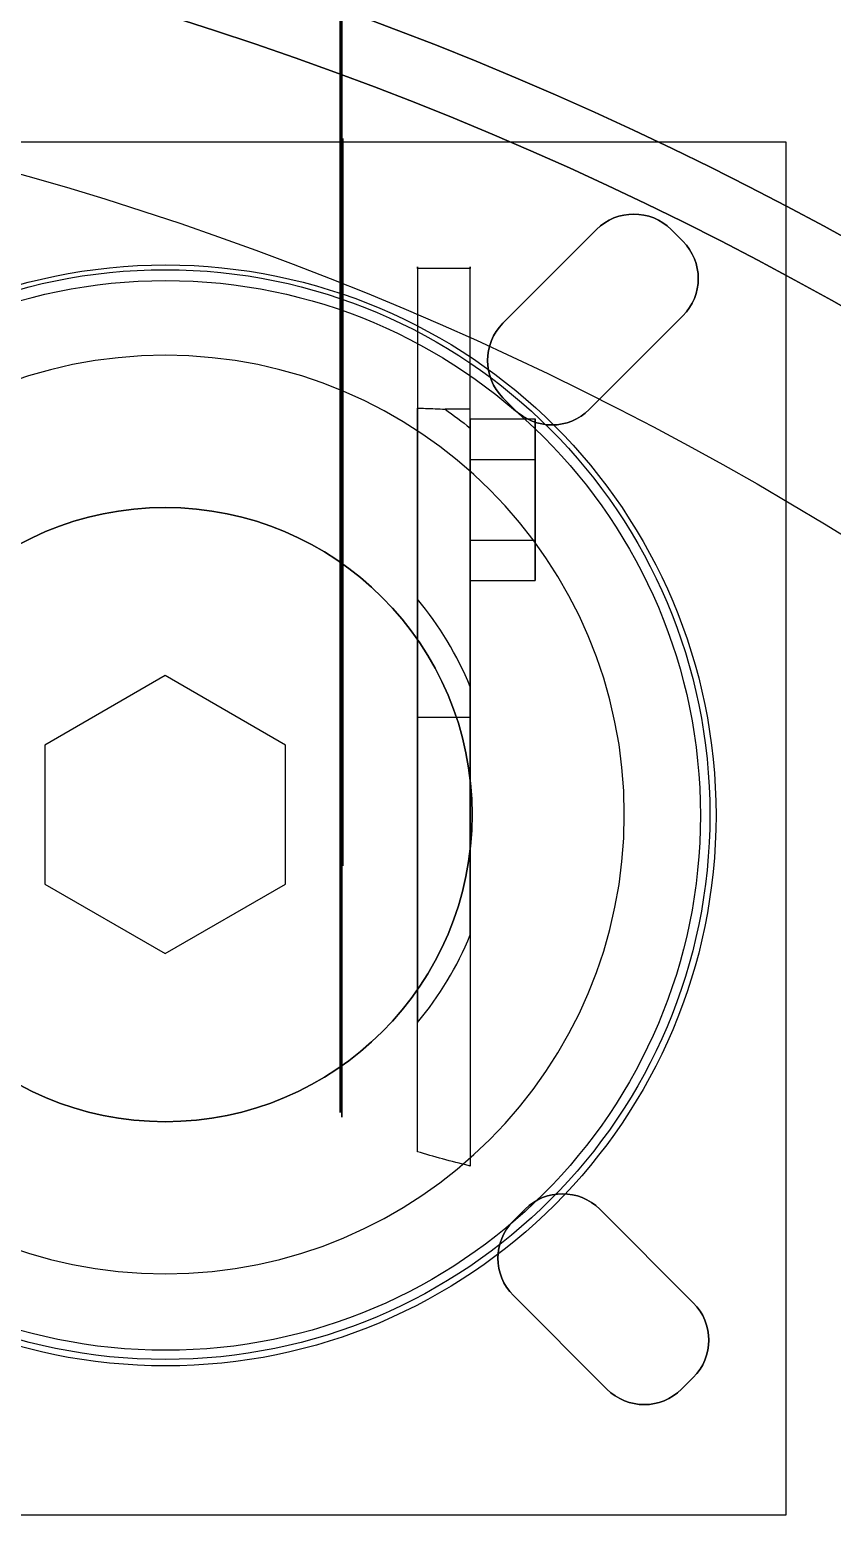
# Model space of a CAD drawing. Header units: millimetres. Extents: x 43168.9 to 43194.6, y -25545.1 to -25543.4.
# Drawn here: x 43170.384619 to 43170.385531, y -25543.917181 to -25543.915488 of the extents above; entities that cross this region are included whole.
import ezdxf

# ---------------------------------------------------------------- set-up
doc = ezdxf.new("R2010")
doc.units = ezdxf.units.MM
doc.header["$LTSCALE"] = 200

msp = doc.modelspace()

# ---------------------------------------------------------------- linework, layer by layer
at = {"extrusion": (1.224606353822377e-16, -1.175177301013156e-30, -1)}
for p, q in [((43170.38547880931, -25543.91561551127, 0.002138780464985519), (43170.38405651481, -25543.91561551127, 0.002138780464985519)), ((43170.38547880931, -25543.91717525774, 0.002138780464985519), (43170.38547880931, -25543.91561551127, 0.002138780464985519)), ((43170.3852633474, -25543.91571475173, 0.002138780464985519), (43170.38515702965, -25543.91582106949, 0.002138780464985519)), ((43170.38536146597, -25543.91572801749, 0.002138780464985519), (43170.38534820022, -25543.91571475173, 0.002138780464985519)), ((43170.38525514822, -25543.91591918806, 0.002138780464985519), (43170.38536146597, -25543.91581287031, 0.002138780464985519)), ((43170.38515702965, -25543.9159059223, 0.002138780464985519), (43170.38517029541, -25543.91591918806, 0.002138780464985519)), ((43170.38511962513, -25543.91597585982, 0.0006586857650597125), (43170.38511962513, -25543.91606769696, 0.0006586857650597125)), ((43170.38511962513, -25543.91597585982, 0.0006586857650597125), (43170.38519360773, -25543.91597585982, 0.0006586857650597125)), ((43170.38519360773, -25543.91597585982, 0.0006586857650597125), (43170.38519360773, -25543.91606769696, 0.0006586857650597125)), ((43170.38511962513, -25543.91606769696, 0.0006586857650597125), (43170.38519360773, -25543.91606769696, 0.0006586857650597125)), ((43170.38477301969, -25543.91622158197, 0.001854455552254677), (43170.38463621936, -25543.91630056368, 0.001854455552254677)), ((43170.38490982002, -25543.91630056368, 0.001854455552254677), (43170.38477301969, -25543.91622158197, 0.001854455552254677)), ((43170.38463621936, -25543.91630056368, 0.001854455552254677), (43170.38463621936, -25543.9164585271, 0.001854455552254677)), ((43170.38490982002, -25543.9164585271, 0.001854455552254677), (43170.38490982002, -25543.91630056368, 0.001854455552254677)), ((43170.38463621936, -25543.9164585271, 0.001854455552254677), (43170.38477301969, -25543.9165375088, 0.001854455552254677)), ((43170.38477301969, -25543.9165375088, 0.001854455552254677), (43170.38490982002, -25543.9164585271, 0.001854455552254677)), ((43170.38518215877, -25543.9168279806, 0.002138780464985519), (43170.38516889301, -25543.91684124636, 0.002138780464985519)), ((43170.38537332934, -25543.91693429835, 0.002138780464985519), (43170.38526701158, -25543.9168279806, 0.002138780464985519)), ((43170.38516889301, -25543.91692609917, 0.002138780464985519), (43170.38527521076, -25543.91703241692, 0.002138780464985519)), ((43170.38536006358, -25543.91703241692, 0.002138780464985519), (43170.38537332934, -25543.91701915117, 0.002138780464985519)), ((43170.38405651481, -25543.91717525774, 0.002138780464985519), (43170.38547880931, -25543.91717525774, 0.002138780464985519))]:
    msp.add_line(p, q, dxfattribs=at)
at = {"extrusion": (9.596367823383098e-15, 1, 0)}
for p, q in [((43170.38547880931, -25543.91561551127, 0.002207867968358133), (43170.38405651481, -25543.91561551127, 0.002207867968358133)), ((43170.38547880931, -25543.91561551127, 0.002138780464985519), (43170.38405651481, -25543.91561551127, 0.002138780464985519)), ((43170.38547880931, -25543.91561551127, 0.002207867968358133), (43170.38547880931, -25543.91561551127, 0.002138780464985519))]:
    msp.add_line(p, q, dxfattribs=at)
for p, q in [((43170.38547880931, -25543.91561551127, 0.002207867968358133), (43170.38405651481, -25543.91561551127, 0.002207867968358133)), ((43170.38547880931, -25543.91717525774, 0.002207867968358133), (43170.38547880931, -25543.91561551127, 0.002207867968358133)), ((43170.38515702965, -25543.91582106949, 0.002207867968358133), (43170.3852633474, -25543.91571475173, 0.002207867968358133)), ((43170.38534820022, -25543.91571475173, 0.002207867968358133), (43170.38536146597, -25543.91572801749, 0.002207867968358133)), ((43170.38536146597, -25543.91581287031, 0.002207867968358133), (43170.38525514822, -25543.91591918806, 0.002207867968358133)), ((43170.38517029541, -25543.91591918806, 0.002207867968358133), (43170.38515702965, -25543.9159059223, 0.002207867968358133)), ((43170.38511962513, -25543.91606769696, 0.0008177523622566781), (43170.38511962513, -25543.91597585982, 0.0008177523622566781)), ((43170.38511962513, -25543.91597585982, 0.0008177523622566781), (43170.38519360773, -25543.91597585982, 0.0008177523622566781)), ((43170.38519360773, -25543.91606769696, 0.0008177523622566781), (43170.38519360773, -25543.91597585982, 0.0008177523622566781)), ((43170.38511962513, -25543.91606769696, 0.0008177523622566781), (43170.38519360773, -25543.91606769696, 0.0008177523622566781)), ((43170.38477301969, -25543.91622158197, 0.001966379836597031), (43170.38463621936, -25543.91630056368, 0.001966379836597031)), ((43170.38490982002, -25543.91630056368, 0.001966379836597031), (43170.38477301969, -25543.91622158197, 0.001966379836597031)), ((43170.38463621936, -25543.91630056368, 0.001966379836597031), (43170.38463621936, -25543.9164585271, 0.001966379836597031)), ((43170.38490982002, -25543.9164585271, 0.001966379836597031), (43170.38490982002, -25543.91630056368, 0.001966379836597031)), ((43170.38463621936, -25543.9164585271, 0.001966379836597031), (43170.38477301969, -25543.9165375088, 0.001966379836597031)), ((43170.38477301969, -25543.9165375088, 0.001966379836597031), (43170.38490982002, -25543.9164585271, 0.001966379836597031)), ((43170.38516889301, -25543.91684124636, 0.002207867968358133), (43170.38518215877, -25543.9168279806, 0.002207867968358133)), ((43170.38526701158, -25543.9168279806, 0.002207867968358133), (43170.38537332934, -25543.91693429835, 0.002207867968358133)), ((43170.38527521076, -25543.91703241692, 0.002207867968358133), (43170.38516889301, -25543.91692609917, 0.002207867968358133)), ((43170.38537332934, -25543.91701915117, 0.002207867968358133), (43170.38536006358, -25543.91703241692, 0.002207867968358133)), ((43170.38405651481, -25543.91717525774, 0.002207867968358133), (43170.38547880931, -25543.91717525774, 0.002207867968358133))]:
    msp.add_line(p, q)
at = {"extrusion": (1, -9.596367823383098e-15, 1.224606353822377e-16)}
for p, q in [((43170.38547880931, -25543.91717525774, 0.002207867968358133), (43170.38547880931, -25543.91561551127, 0.002207867968358133)), ((43170.38547880931, -25543.91561551127, 0.002207867968358133), (43170.38547880931, -25543.91561551127, 0.002138780464985519)), ((43170.38547880931, -25543.91717525774, 0.002138780464985519), (43170.38547880931, -25543.91561551127, 0.002138780464985519)), ((43170.38511976245, -25543.91591884979, 0.001966120753969207), (43170.38511976245, -25543.91575913301, 0.0007603833578904045)), ((43170.38511976245, -25543.9159403638, 0.001965900282317287), (43170.38511976245, -25543.91591884979, 0.001966120753969207)), ((43170.38519360773, -25543.91597585982, 0.0008177523622566781), (43170.38519360773, -25543.91592994125, 0.0007382190636581953)), ((43170.38519360773, -25543.91592994125, 0.0007382190636581953), (43170.38519360773, -25543.91597585982, 0.0006586857650597125)), ((43170.38519360773, -25543.91606769696, 0.0008177523622566781), (43170.38519360773, -25543.91597585982, 0.0008177523622566781)), ((43170.38519360773, -25543.91597585982, 0.0006586857650597125), (43170.38519360773, -25543.91606769696, 0.0006586857650597125)), ((43170.38519360773, -25543.91611361553, 0.0007382190636581953), (43170.38519360773, -25543.91606769696, 0.0008177523622566781)), ((43170.38519360773, -25543.91606769696, 0.0006586857650597125), (43170.38519360773, -25543.91611361553, 0.0007382190636581953)), ((43170.38511976245, -25543.9165163036, 0.001959998156323727), (43170.38511976245, -25543.91623430108, 0.001962888066737446)), ((43170.38511976245, -25543.91626933939, 0.0007027562012095671), (43170.38511976245, -25543.91677890006, 0.001944866365511425)), ((43170.38490982002, -25543.9164585271, 0.001966379836597031), (43170.38490982002, -25543.91630056368, 0.001966379836597031)), ((43170.38490982002, -25543.91630056368, 0.001966379836597031), (43170.38490982002, -25543.91630056368, 0.001854455552254677)), ((43170.38490982002, -25543.9164585271, 0.001854455552254677), (43170.38490982002, -25543.91630056368, 0.001854455552254677)), ((43170.38490982002, -25543.9164585271, 0.001966379836597031), (43170.38490982002, -25543.9164585271, 0.001854455552254677)), ((43170.38547880931, -25543.91717525774, 0.002207867968358133), (43170.38547880931, -25543.91717525774, 0.002138780464985519))]:
    msp.add_line(p, q, dxfattribs=at)
at = {"extrusion": (0.7071067811865408, -0.7071067811865542, 8.659274570719355e-17)}
for p, q in [((43170.38515702965, -25543.91582106949, 0.002207867968358133), (43170.3852633474, -25543.91571475173, 0.002207867968358133)), ((43170.3852633474, -25543.91571475173, 0.002138780464985519), (43170.38515702965, -25543.91582106949, 0.002138780464985519)), ((43170.3852633474, -25543.91571475173, 0.002207867968358133), (43170.3852633474, -25543.91571475173, 0.002138780464985519)), ((43170.38515702965, -25543.91582106949, 0.002207867968358133), (43170.38515702965, -25543.91582106949, 0.002138780464985519)), ((43170.38516889301, -25543.91684124636, 0.002207867968358133), (43170.38518215877, -25543.9168279806, 0.002207867968358133)), ((43170.38518215877, -25543.9168279806, 0.002138780464985519), (43170.38516889301, -25543.91684124636, 0.002138780464985519)), ((43170.38518215877, -25543.9168279806, 0.002207867968358133), (43170.38518215877, -25543.9168279806, 0.002138780464985519)), ((43170.38516889301, -25543.91684124636, 0.002207867968358133), (43170.38516889301, -25543.91684124636, 0.002138780464985519))]:
    msp.add_line(p, q, dxfattribs=at)
at = {"extrusion": (-0.7071067811865542, -0.7071067811865408, -8.659274570719355e-17)}
for p, q in [((43170.38534820022, -25543.91571475173, 0.002207867968358133), (43170.38536146597, -25543.91572801749, 0.002207867968358133)), ((43170.38534820022, -25543.91571475173, 0.002207867968358133), (43170.38534820022, -25543.91571475173, 0.002138780464985519)), ((43170.38536146597, -25543.91572801749, 0.002138780464985519), (43170.38534820022, -25543.91571475173, 0.002138780464985519)), ((43170.38536146597, -25543.91572801749, 0.002207867968358133), (43170.38536146597, -25543.91572801749, 0.002138780464985519)), ((43170.38526701158, -25543.9168279806, 0.002207867968358133), (43170.38537332934, -25543.91693429835, 0.002207867968358133)), ((43170.38526701158, -25543.9168279806, 0.002207867968358133), (43170.38526701158, -25543.9168279806, 0.002138780464985519)), ((43170.38537332934, -25543.91693429835, 0.002138780464985519), (43170.38526701158, -25543.9168279806, 0.002138780464985519)), ((43170.38537332934, -25543.91693429835, 0.002207867968358133), (43170.38537332934, -25543.91693429835, 0.002138780464985519))]:
    msp.add_line(p, q, dxfattribs=at)
at = {"extrusion": (-1, 9.596367823383098e-15, -1.224606353822377e-16)}
for p, q in [((43170.38505976245, -25543.91575913301, 0.0007603833578904045), (43170.38505976245, -25543.91591751217, 0.00195602271169492)), ((43170.38511962513, -25543.91597585982, 0.0008177523622566781), (43170.38511962513, -25543.91592994125, 0.0007382190636581953)), ((43170.38511962513, -25543.91592994125, 0.0007382190636581953), (43170.38511962513, -25543.91597585982, 0.0006586857650597125)), ((43170.38511962513, -25543.91606769696, 0.0008177523622566781), (43170.38511962513, -25543.91597585982, 0.0008177523622566781)), ((43170.38511962513, -25543.91597585982, 0.0006586857650597125), (43170.38511962513, -25543.91606769696, 0.0006586857650597125)), ((43170.38511962513, -25543.91611361553, 0.0007382190636581953), (43170.38511962513, -25543.91606769696, 0.0008177523622566781)), ((43170.38511962513, -25543.91606769696, 0.0006586857650597125), (43170.38511962513, -25543.91611361553, 0.0007382190636581953)), ((43170.38505976245, -25543.91613483143, 0.001963907413523364), (43170.38505976245, -25543.91661577324, 0.001958978809537808)), ((43170.38505976245, -25543.91676262251, 0.001905188052986924), (43170.38505976245, -25543.91626933939, 0.0007027562012095671)), ((43170.38463621936, -25543.91630056368, 0.001966379836597031), (43170.38463621936, -25543.9164585271, 0.001966379836597031)), ((43170.38463621936, -25543.91630056368, 0.001966379836597031), (43170.38463621936, -25543.91630056368, 0.001854455552254677)), ((43170.38463621936, -25543.91630056368, 0.001854455552254677), (43170.38463621936, -25543.9164585271, 0.001854455552254677)), ((43170.38463621936, -25543.9164585271, 0.001966379836597031), (43170.38463621936, -25543.9164585271, 0.001854455552254677))]:
    msp.add_line(p, q, dxfattribs=at)
at = {"extrusion": (9.497186353124961e-15, 0.9913404405199648, 0.1313169105244342)}
for p, q in [((43170.38505976245, -25543.91575913301, 0.0007603833578904045), (43170.38505976245, -25543.91591751217, 0.00195602271169492)), ((43170.38511976245, -25543.91575913301, 0.0007603833578904045), (43170.38505976245, -25543.91575913301, 0.0007603833578904045)), ((43170.38511976245, -25543.91591884979, 0.001966120753969207), (43170.38511976245, -25543.91575913301, 0.0007603833578904045)), ((43170.38511976245, -25543.91591884979, 0.001966120753969207), (43170.38509114315, -25543.91591884979, 0.001966120753969207))]:
    msp.add_line(p, q, dxfattribs=at)
at = {"extrusion": (-0.7071067811865408, 0.7071067811865542, -8.659274570719355e-17)}
for p, q in [((43170.38536146597, -25543.91581287031, 0.002207867968358133), (43170.38525514822, -25543.91591918806, 0.002207867968358133)), ((43170.38525514822, -25543.91591918806, 0.002138780464985519), (43170.38536146597, -25543.91581287031, 0.002138780464985519)), ((43170.38536146597, -25543.91581287031, 0.002207867968358133), (43170.38536146597, -25543.91581287031, 0.002138780464985519)), ((43170.38525514822, -25543.91591918806, 0.002207867968358133), (43170.38525514822, -25543.91591918806, 0.002138780464985519)), ((43170.38537332934, -25543.91701915117, 0.002207867968358133), (43170.38536006358, -25543.91703241692, 0.002207867968358133)), ((43170.38536006358, -25543.91703241692, 0.002138780464985519), (43170.38537332934, -25543.91701915117, 0.002138780464985519)), ((43170.38536006358, -25543.91703241692, 0.002207867968358133), (43170.38536006358, -25543.91703241692, 0.002138780464985519)), ((43170.38537332934, -25543.91701915117, 0.002207867968358133), (43170.38537332934, -25543.91701915117, 0.002138780464985519))]:
    msp.add_line(p, q, dxfattribs=at)
at = {"extrusion": (0.7071067811865542, 0.7071067811865408, 8.659274570719355e-17)}
for p, q in [((43170.38517029541, -25543.91591918806, 0.002207867968358133), (43170.38515702965, -25543.9159059223, 0.002207867968358133)), ((43170.38515702965, -25543.9159059223, 0.002207867968358133), (43170.38515702965, -25543.9159059223, 0.002138780464985519)), ((43170.38515702965, -25543.9159059223, 0.002138780464985519), (43170.38517029541, -25543.91591918806, 0.002138780464985519)), ((43170.38517029541, -25543.91591918806, 0.002207867968358133), (43170.38517029541, -25543.91591918806, 0.002138780464985519)), ((43170.38527521076, -25543.91703241692, 0.002207867968358133), (43170.38516889301, -25543.91692609917, 0.002207867968358133)), ((43170.38516889301, -25543.91692609917, 0.002207867968358133), (43170.38516889301, -25543.91692609917, 0.002138780464985519)), ((43170.38516889301, -25543.91692609917, 0.002138780464985519), (43170.38527521076, -25543.91703241692, 0.002138780464985519)), ((43170.38527521076, -25543.91703241692, 0.002207867968358133), (43170.38527521076, -25543.91703241692, 0.002138780464985519))]:
    msp.add_line(p, q, dxfattribs=at)
at = {"extrusion": (-2.207908700027631e-16, -0.01024727961611997, 0.9999474952518602)}
for p, q in [((43170.38511976245, -25543.91591884979, 0.001966120753969207), (43170.38509114315, -25543.91591884979, 0.001966120753969207)), ((43170.38511976245, -25543.9159403638, 0.001965900282317287), (43170.38511976245, -25543.91591884979, 0.001966120753969207)), ((43170.38505976245, -25543.91613483143, 0.001963907413523364), (43170.38505976245, -25543.91661577324, 0.001958978809537808)), ((43170.38511976245, -25543.9165163036, 0.001959998156323727), (43170.38511976245, -25543.91623430108, 0.001962888066737446))]:
    msp.add_line(p, q, dxfattribs=at)
at = {"extrusion": (8.371928636800467e-15, 0.8660254037844396, -0.4999999999999986)}
for p, q in [((43170.38511962513, -25543.91592994125, 0.0007382190636581953), (43170.38511962513, -25543.91597585982, 0.0006586857650597125)), ((43170.38511962513, -25543.91592994125, 0.0007382190636581953), (43170.38519360773, -25543.91592994125, 0.0007382190636581953)), ((43170.38519360773, -25543.91592994125, 0.0007382190636581953), (43170.38519360773, -25543.91597585982, 0.0006586857650597125)), ((43170.38511962513, -25543.91597585982, 0.0006586857650597125), (43170.38519360773, -25543.91597585982, 0.0006586857650597125))]:
    msp.add_line(p, q, dxfattribs=at)
at = {"extrusion": (8.24946800141836e-15, 0.8660254037844528, 0.4999999999999754)}
for p, q in [((43170.38511962513, -25543.91597585982, 0.0008177523622566781), (43170.38511962513, -25543.91592994125, 0.0007382190636581953)), ((43170.38511962513, -25543.91592994125, 0.0007382190636581953), (43170.38519360773, -25543.91592994125, 0.0007382190636581953)), ((43170.38519360773, -25543.91597585982, 0.0008177523622566781), (43170.38519360773, -25543.91592994125, 0.0007382190636581953)), ((43170.38511962513, -25543.91597585982, 0.0008177523622566781), (43170.38519360773, -25543.91597585982, 0.0008177523622566781))]:
    msp.add_line(p, q, dxfattribs=at)
at = {"extrusion": (-8.249468001418229e-15, -0.8660254037844396, -0.4999999999999986)}
for p, q in [((43170.38511962513, -25543.91606769696, 0.0006586857650597125), (43170.38511962513, -25543.91611361553, 0.0007382190636581953)), ((43170.38511962513, -25543.91606769696, 0.0006586857650597125), (43170.38519360773, -25543.91606769696, 0.0006586857650597125)), ((43170.38519360773, -25543.91606769696, 0.0006586857650597125), (43170.38519360773, -25543.91611361553, 0.0007382190636581953)), ((43170.38511962513, -25543.91611361553, 0.0007382190636581953), (43170.38519360773, -25543.91611361553, 0.0007382190636581953))]:
    msp.add_line(p, q, dxfattribs=at)
at = {"extrusion": (-8.37192863680034e-15, -0.866025403784426, 0.5000000000000219)}
for p, q in [((43170.38511962513, -25543.91611361553, 0.0007382190636581953), (43170.38511962513, -25543.91606769696, 0.0008177523622566781)), ((43170.38511962513, -25543.91606769696, 0.0008177523622566781), (43170.38519360773, -25543.91606769696, 0.0008177523622566781)), ((43170.38519360773, -25543.91611361553, 0.0007382190636581953), (43170.38519360773, -25543.91606769696, 0.0008177523622566781)), ((43170.38511962513, -25543.91611361553, 0.0007382190636581953), (43170.38519360773, -25543.91611361553, 0.0007382190636581953))]:
    msp.add_line(p, q, dxfattribs=at)
at = {"extrusion": (-0.4999999999999847, 0.8660254037844475, -6.123031769111801e-17)}
for p, q in [((43170.38477301969, -25543.91622158197, 0.001966379836597031), (43170.38463621936, -25543.91630056368, 0.001966379836597031)), ((43170.38477301969, -25543.91622158197, 0.001854455552254677), (43170.38463621936, -25543.91630056368, 0.001854455552254677)), ((43170.38477301969, -25543.91622158197, 0.001966379836597031), (43170.38477301969, -25543.91622158197, 0.001854455552254677)), ((43170.38463621936, -25543.91630056368, 0.001966379836597031), (43170.38463621936, -25543.91630056368, 0.001854455552254677))]:
    msp.add_line(p, q, dxfattribs=at)
at = {"extrusion": (0.5000000000000014, 0.8660254037844378, 6.123031769111802e-17)}
for p, q in [((43170.38490982002, -25543.91630056368, 0.001966379836597031), (43170.38477301969, -25543.91622158197, 0.001966379836597031)), ((43170.38477301969, -25543.91622158197, 0.001966379836597031), (43170.38477301969, -25543.91622158197, 0.001854455552254677)), ((43170.38490982002, -25543.91630056368, 0.001854455552254677), (43170.38477301969, -25543.91622158197, 0.001854455552254677)), ((43170.38490982002, -25543.91630056368, 0.001966379836597031), (43170.38490982002, -25543.91630056368, 0.001854455552254677))]:
    msp.add_line(p, q, dxfattribs=at)
at = {"extrusion": (-8.831837142261356e-15, -0.9251746310078074, -0.3795417001326303)}
for p, q in [((43170.38505976245, -25543.91676262251, 0.001905188052986924), (43170.38505976245, -25543.91626933939, 0.0007027562012095671)), ((43170.38511976245, -25543.91626933939, 0.0007027562012095671), (43170.38505976245, -25543.91626933939, 0.0007027562012095671)), ((43170.38511976245, -25543.91626933939, 0.0007027562012095671), (43170.38511976245, -25543.91677890006, 0.001944866365511425))]:
    msp.add_line(p, q, dxfattribs=at)
at = {"extrusion": (-0.5000000000000014, -0.8660254037844378, -6.123031769111802e-17)}
for p, q in [((43170.38463621936, -25543.9164585271, 0.001966379836597031), (43170.38477301969, -25543.9165375088, 0.001966379836597031)), ((43170.38463621936, -25543.9164585271, 0.001966379836597031), (43170.38463621936, -25543.9164585271, 0.001854455552254677)), ((43170.38463621936, -25543.9164585271, 0.001854455552254677), (43170.38477301969, -25543.9165375088, 0.001854455552254677)), ((43170.38477301969, -25543.9165375088, 0.001966379836597031), (43170.38477301969, -25543.9165375088, 0.001854455552254677))]:
    msp.add_line(p, q, dxfattribs=at)
at = {"extrusion": (0.4999999999999847, -0.8660254037844475, 6.123031769111801e-17)}
for p, q in [((43170.38477301969, -25543.9165375088, 0.001966379836597031), (43170.38490982002, -25543.9164585271, 0.001966379836597031)), ((43170.38477301969, -25543.9165375088, 0.001854455552254677), (43170.38490982002, -25543.9164585271, 0.001854455552254677)), ((43170.38490982002, -25543.9164585271, 0.001966379836597031), (43170.38490982002, -25543.9164585271, 0.001854455552254677)), ((43170.38477301969, -25543.9165375088, 0.001966379836597031), (43170.38477301969, -25543.9165375088, 0.001854455552254677))]:
    msp.add_line(p, q, dxfattribs=at)
at = {"extrusion": (-9.596367823383098e-15, -1, 0)}
for p, q in [((43170.38405651481, -25543.91717525774, 0.002207867968358133), (43170.38547880931, -25543.91717525774, 0.002207867968358133)), ((43170.38405651481, -25543.91717525774, 0.002138780464985519), (43170.38547880931, -25543.91717525774, 0.002138780464985519)), ((43170.38547880931, -25543.91717525774, 0.002207867968358133), (43170.38547880931, -25543.91717525774, 0.002138780464985519))]:
    msp.add_line(p, q, dxfattribs=at)
for centre, radius in [((43170.38361247953, -25543.91923345247, 0.0120556941268622), 0.004566449080721259), ((43170.38361247953, -25543.91923345247, 0.01197933280888286), 0.004566449080721259), ((43170.38361247953, -25543.91923345247, 0.0120556941268622), 0.004566449080721259), ((43170.38361247953, -25543.91923345247, 0.01197933280888286), 0.004235272369038546), ((43170.38361247953, -25543.91923345247, 0.01172479502731119), 0.004005996155783237), ((43170.38361247953, -25543.91923345247, 0.01172479502731119), 0.004005996155783237), ((43170.38361247953, -25543.91923345247, 0.002205082340510182), 0.004005996155783237), ((43170.38361247953, -25543.91923345247, 0.002285392237536607), 0.003936490781277223), ((43170.38361247953, -25543.91923345247, 0.002285392237536607), 0.003936490781277223), ((43170.38361247953, -25543.91923345247, 0.0120556941268622), 0.003936490781277223), ((43170.38360407183, -25543.91921360648), 0.0037), ((43170.38477361557, -25543.91638047795, 0.002134643740729143), 0.0006255573915870372), ((43170.38477301969, -25543.91637954539, 0.002158288652903005), 0.0006191864306905016), ((43170.38477361557, -25543.91638047795, 0.002134643740729143), 0.0006078110779423839), ((43170.38477301969, -25543.91637954539, 0.002094300242856386), 0.0003489896236138122)]:
    msp.add_circle(centre, radius)
at = {"extrusion": (0, 0, -1)}
for centre, radius in [((-43170.38361247953, -25543.91923345247, -0.01197933280888286), 0.004566449080721259), ((-43170.38361247953, -25543.91923345247, -0.01197933280888286), 0.004235272369038546), ((-43170.38361247953, -25543.91923345247, -0.002205082340510182), 0.004005996155783237), ((-43170.38361247953, -25543.91923345247, -0.0120556941268622), 0.003936490781277223)]:
    msp.add_circle(centre, radius, dxfattribs=at)
at = {"extrusion": (-1, 9.596367823383098e-15, -1.224606353822377e-16)}
for radius in [0.0006933508988648327, 0.0004457441092905043]:
    msp.add_circle((25543.91602458402, 0.0007593139332526573, -43170.38497205361), radius, dxfattribs=at)
at = {"extrusion": (1, -9.596367823383098e-15, 1.224606353822377e-16)}
for centre, radius in [((-25543.91602464169, 0.0007588174959823544, 43170.38497370177), 0.0006988257574914537), ((-25543.91602464169, 0.0007588174959823544, 43170.38497370177), 0.0004448516632383161), ((-25543.91602464169, 0.0007588174959823544, 43170.38497491067), 0.0004132872252272222)]:
    msp.add_circle(centre, radius, dxfattribs=at)
at = {"extrusion": (1.224606353822377e-16, -1.175177301013156e-30, -1)}
for centre, radius in [((-43170.38477301969, -25543.91637954539, -0.002091887176342136), 0.0005219320182339235), ((-43170.38477301969, -25543.91637954539, -0.001968179331185506), 0.0003489896236138122)]:
    msp.add_circle(centre, radius, dxfattribs=at)
for centre, radius, start, end in [((-43170.38530577381, -25543.91575717814, -0.002138780459698846), 5.999999999999888e-05, 45, 135), ((-43170.38531903957, -25543.9157704439, -0.002138780459698846), 5.999999999999888e-05, 135, 225), ((-43170.38519945605, -25543.91586349589, -0.002138780459698846), 6.000000000000289e-05, 315, 45), ((-43170.38521272181, -25543.91587676165, -0.002138780459698846), 6.000000000000289e-05, 225, 315), ((-43170.38522458517, -25543.916870407, -0.002138780459698846), 5.999999999999888e-05, 45, 135), ((-43170.38521131942, -25543.91688367276, -0.002138780459698846), 5.999999999999888e-05, 315, 45), ((-43170.38533090293, -25543.91697672476, -0.002138780459698846), 6.000000000000289e-05, 135, 225), ((-43170.38531763717, -25543.91698999052, -0.002138780459698846), 6.000000000000289e-05, 225, 315)]:
    msp.add_arc(centre, radius, start, end, dxfattribs=at)
for centre, radius, start, end in [((43170.38530577381, -25543.91575717814, 0.002207867968358133), 5.999999999999888e-05, 45, 135), ((43170.38531903957, -25543.9157704439, 0.002207867968358133), 5.999999999999888e-05, 315, 45), ((43170.38519945605, -25543.91586349589, 0.002207867968358133), 6.000000000000289e-05, 135, 225), ((43170.38521272181, -25543.91587676165, 0.002207867968358133), 6.000000000000289e-05, 225, 315), ((43170.38522458517, -25543.916870407, 0.002207867968358133), 5.999999999999888e-05, 45, 135), ((43170.38521131942, -25543.91688367276, 0.002207867968358133), 5.999999999999888e-05, 135, 225), ((43170.38533090293, -25543.91697672476, 0.002207867968358133), 6.000000000000289e-05, 315, 45), ((43170.38531763717, -25543.91698999052, 0.002207867968358133), 6.000000000000289e-05, 225, 315)]:
    msp.add_arc(centre, radius, start, end)
at = {"extrusion": (-1, 9.596367823383098e-15, -1.224606353822377e-16)}
msp.add_arc((25543.91601368177, 0.0007266647529700474, -43170.3850597627), 0.0002567727149460356, 172.4543018309422, 354.6573506579606, dxfattribs=at)
at = {"extrusion": (1, -9.596367823383098e-15, 1.224606353822377e-16)}
msp.add_arc((-25543.91601368177, 0.0007266647529700474, 43170.38511976269), 0.0002567727149460356, 185.3426493420393, 7.545698169057779, dxfattribs=at)
at = {"extrusion": (-2.207908700013403e-16, -0.01024727961611988, 0.9999474952518602)}
for start_param, end_param in [(-1.184007484064254, -0.8719634524057178), (-2.269629201153587, -1.957585169495053)]:
    msp.add_ellipse((43170.38477361557, -25543.91637530234, 0.001961443111530588), major_axis=(5.698722124148377e-15, 0.000373794056733138, 3.830573341476768e-06), ratio=0.9998516376057651, start_param=start_param, end_param=end_param, dxfattribs=at)
for points, knots in [([(43170.38505976245, -25543.91602990106, 0.001881970835379025), (43170.38505976245, -25543.91600914497, 0.001897879501407556), (43170.38505976245, -25543.91598820036, 0.001912618982435626), (43170.38505976245, -25543.91595205525, 0.00193600478913647), (43170.38505976245, -25543.91593515317, 0.001946227496996596), (43170.38505976245, -25543.91591751217, 0.00195602271169492)], [2.256019587942383, 2.256019587942383, 2.256019587942383, 2.256019587942383, 2.618807726360886, 2.618807726360886, 2.90178048441674, 2.90178048441674, 2.90178048441674, 2.90178048441674]), ([(43170.38505976245, -25543.91591751217, 0.00195602271169492), (43170.38506278788, -25543.91591764028, 0.001956989864611987), (43170.38506580742, -25543.91591776851, 0.001957957894728995), (43170.38507630287, -25543.91591821511, 0.001961329393561468), (43170.38508374609, -25543.91591853341, 0.001963732320661086), (43170.38509114315, -25543.91591884979, 0.001966120753969207)], [1.37730205546756, 1.37730205546756, 1.37730205546756, 1.37730205546756, 1.421633906721363, 1.421633906721363, 1.531716836590042, 1.531716836590042, 1.531716836590042, 1.531716836590042]), ([(43170.38511976245, -25543.9159403638, 0.001965900282317287), (43170.38511976245, -25543.91595006471, 0.001961260235298465), (43170.38511976245, -25543.91595975704, 0.001956443007039201), (43170.38511976245, -25543.91600567643, 0.001932805720183038), (43170.38511976245, -25543.91604095866, 0.00191208433435161), (43170.38511976245, -25543.91607780829, 0.001889061361963224), (43170.38511976245, -25543.91608334016, 0.001885569930402877), (43170.38511976245, -25543.91608898776, 0.001881970835379025)], [31.70801991575285, 31.70801991575285, 31.70801991575285, 31.70801991575285, 31.85597895647471, 31.85597895647471, 32.41398003436566, 32.41398003436566, 32.50773762322635, 32.50773762322635, 32.50773762322635, 32.50773762322635]), ([(43170.38505976245, -25543.91617049568, 0.001842075109922504), (43170.38505976245, -25543.91617034789, 0.00184207476032627), (43170.38505976245, -25543.9161702003, 0.001842074494049243), (43170.38505976245, -25543.91615350732, 0.001842053736750037), (43170.38505976245, -25543.91613535489, 0.001843131591488077), (43170.38505976245, -25543.91609979982, 0.001849076099853778), (43170.38505976245, -25543.91608240585, 0.001853994518161588), (43170.38505976245, -25543.91606040794, 0.00186334202154512), (43170.38505976245, -25543.91605315619, 0.001866911831245298), (43170.38505976245, -25543.91604044799, 0.001874394388851138), (43170.38505976245, -25543.91603489322, 0.001878144557743161), (43170.38505976245, -25543.91602990106, 0.001881970835379025)], [5.4528457059059, 5.4528457059059, 5.4528457059059, 5.4528457059059, 5.455056551762461, 5.455056551762461, 5.703240706158052, 5.703240706158052, 5.951424860553645, 5.951424860553645, 6.061763775198482, 6.061763775198482, 6.153410681086611, 6.153410681086611, 6.153410681086611, 6.153410681086611]), ([(43170.38511976245, -25543.91608898776, 0.001881970835379025), (43170.38511976245, -25543.91609046512, 0.001881029347876606), (43170.38511976245, -25543.91609193992, 0.001880121113753754), (43170.38511976245, -25543.91610183156, 0.001874220101012208), (43170.38511976245, -25543.91611148532, 0.001869461612637878), (43170.38511976245, -25543.91613142263, 0.001861451667360072), (43170.38511976245, -25543.9161416993, 0.001858183137368332), (43170.38511976245, -25543.91618620303, 0.001846383301604172), (43170.38511976245, -25543.91622541547, 0.001843256058012563), (43170.38511976245, -25543.91627730605, 0.001842128782207473), (43170.38511976245, -25543.91628971045, 0.001842064226244614), (43170.38511976245, -25543.91630202459, 0.001842075109922504)], [2.538716028909052, 2.538716028909052, 2.538716028909052, 2.538716028909052, 2.564326746608432, 2.564326746608432, 2.711487417848592, 2.711487417848592, 2.858648089088752, 2.858648089088752, 3.402109721110911, 3.402109721110911, 3.572327035064523, 3.572327035064523, 3.572327035064523, 3.572327035064523]), ([(43170.38505976245, -25543.91614870727, 0.001957329418082367), (43170.38505976245, -25543.91614881156, 0.001957344507196751), (43170.38505976245, -25543.91614891588, 0.00195735947367869), (43170.38505976245, -25543.91615619786, 0.001958395521916157), (43170.38505976245, -25543.91616347128, 0.001958813006816957), (43170.38505976245, -25543.91620156608, 0.001958813006816957), (43170.38505976245, -25543.91623807778, 0.001949193710019446), (43170.38505976245, -25543.9162760925, 0.001930013925099422), (43170.38505976245, -25543.9162875926, 0.001923258662620552), (43170.38505976245, -25543.91629701184, 0.001912789470420839), (43170.38505976245, -25543.91629908656, 0.001909894061729818), (43170.38505976245, -25543.91630111743, 0.001905166086166784), (43170.38505976245, -25543.91630170933, 0.001902621183023555), (43170.38505976245, -25543.91630170933, 0.001898266467116216), (43170.38505976245, -25543.91630111743, 0.001895721563972987), (43170.38505976245, -25543.91629908656, 0.001890993588409953), (43170.38505976245, -25543.91629701184, 0.001888098179718929), (43170.38505976245, -25543.9162875926, 0.001877628987519219), (43170.38505976245, -25543.9162760925, 0.001870873725040346), (43170.38505976245, -25543.91623819503, 0.001851753096926777), (43170.38505976245, -25543.91620187074, 0.001842149330983619), (43170.38505976245, -25543.91617049568, 0.001842075109922504)], [2.985304626762647, 2.985304626762647, 2.985304626762647, 2.985304626762647, 2.98675023792519, 2.98675023792519, 3.086202501880977, 3.086202501880977, 3.558172265507055, 3.558172265507055, 3.724889607788776, 3.724889607788776, 3.769414670363751, 3.769414670363751, 3.802075039668813, 3.802075039668813, 3.834735408973875, 3.834735408973875, 3.879260471548853, 3.879260471548853, 4.045977813830562, 4.045977813830562, 4.515977654974939, 4.515977654974939, 4.515977654974939, 4.515977654974939]), ([(43170.38511976245, -25543.9165060965, 0.001957329418082367), (43170.38511976245, -25543.91649595332, 0.00195812481880312), (43170.38511976245, -25543.91648564206, 0.001958518065317628), (43170.38511976245, -25543.91645917643, 0.001958965895867911), (43170.38511976245, -25543.91644295266, 0.001958729916839533), (43170.38511976245, -25543.91641107629, 0.001958298499610854), (43170.38511976245, -25543.91639542356, 0.001958112992548971), (43170.38511976245, -25543.91638047795, 0.001958112992548971), (43170.38511976245, -25543.91636553234, 0.001958112992548971), (43170.38511976245, -25543.9163498796, 0.001958298499610854), (43170.38511976245, -25543.91631800324, 0.001958729916839533), (43170.38511976245, -25543.91630177947, 0.001958965895867914), (43170.38511976245, -25543.91627531384, 0.001958518065317628), (43170.38511976245, -25543.91626500259, 0.00195812481880312), (43170.38511976245, -25543.9162548594, 0.001957329418082367)], [4.184058226080684, 4.184058226080684, 4.184058226080684, 4.184058226080684, 4.328561441159176, 4.328561441159176, 4.552745525412115, 4.552745525412115, 4.776929609665054, 4.776929609665054, 4.776929609665054, 5.001113693917993, 5.001113693917993, 5.225297778170932, 5.225297778170932, 5.369800993249403, 5.369800993249403, 5.369800993249403, 5.369800993249403]), ([(43170.38511976245, -25543.91630202459, 0.001842075109922504), (43170.38511976245, -25543.9163127081, 0.001842084552390685), (43170.38511976245, -25543.91632338738, 0.001842230602669355), (43170.38511976245, -25543.9163498796, 0.001842589150528915), (43170.38511976245, -25543.91636553234, 0.0018427746575908), (43170.38511976245, -25543.91639542356, 0.0018427746575908), (43170.38511976245, -25543.91641107629, 0.001842589150528917), (43170.38511976245, -25543.91643756852, 0.001842230602669355), (43170.38511976245, -25543.91644824779, 0.001842084552390685), (43170.38511976245, -25543.91645893131, 0.001842075109922504)], [2.015829137025195, 2.015829137025195, 2.015829137025195, 2.015829137025195, 2.164280720579589, 2.164280720579589, 2.388464804832528, 2.388464804832528, 2.612648889085467, 2.612648889085467, 2.761100472639867, 2.761100472639867, 2.761100472639867, 2.761100472639867]), ([(43170.38505976245, -25543.91659046022, 0.001842075109922504), (43170.38505976245, -25543.91655908517, 0.001842149330983619), (43170.38505976245, -25543.91652276087, 0.001851753096926879), (43170.38505976245, -25543.9164848634, 0.001870873725040346), (43170.38505976245, -25543.9164733633, 0.001877628987519219), (43170.38505976245, -25543.91646394406, 0.001888098179718929), (43170.38505976245, -25543.91646186934, 0.001890993588409953), (43170.38505976245, -25543.91645983847, 0.001895721563972987), (43170.38505976245, -25543.91645924657, 0.001898266467116216), (43170.38505976245, -25543.91645924657, 0.001902621183023555), (43170.38505976245, -25543.91645983847, 0.001905166086166784), (43170.38505976245, -25543.91646186934, 0.001909894061729818), (43170.38505976245, -25543.91646394406, 0.001912789470420839), (43170.38505976245, -25543.9164733633, 0.001923258662620552), (43170.38505976245, -25543.9164848634, 0.001930013925099422), (43170.38505976245, -25543.91652287812, 0.001949193710019446), (43170.38505976245, -25543.91655938982, 0.001958813006816957), (43170.38505976245, -25543.91659748462, 0.001958813006816957), (43170.38505976245, -25543.91660475804, 0.001958395521916157), (43170.38505976245, -25543.91661204002, 0.00195735947367869), (43170.38505976245, -25543.91661214433, 0.001957344507196751), (43170.38505976245, -25543.91661224863, 0.001957329418082367)], [0.5534557312536114, 0.5534557312536114, 0.5534557312536114, 0.5534557312536114, 1.023455572394524, 1.023455572394524, 1.190172914676232, 1.190172914676232, 1.234697977251209, 1.234697977251209, 1.267358346556272, 1.267358346556272, 1.300018715861334, 1.300018715861334, 1.344543778436309, 1.344543778436309, 1.51126112071803, 1.51126112071803, 1.983230884344108, 1.983230884344108, 2.082683148299896, 2.082683148299896, 2.084128759462492, 2.084128759462492, 2.084128759462492, 2.084128759462492]), ([(43170.38511976245, -25543.91645893131, 0.001842075109922504), (43170.38511976245, -25543.91647124545, 0.001842064226244614), (43170.38511976245, -25543.91648364985, 0.001842128782207473), (43170.38511976245, -25543.91653554044, 0.001843256058012563), (43170.38511976245, -25543.91657475287, 0.001846383301604172), (43170.38511976245, -25543.9166192566, 0.001858183137368332), (43170.38511976245, -25543.91662953328, 0.001861451667360072), (43170.38511976245, -25543.91664947058, 0.001869461612637878), (43170.38511976245, -25543.91665912434, 0.001874220101012208), (43170.38511976245, -25543.91666901598, 0.001880121113753754), (43170.38511976245, -25543.91667049078, 0.001881029347876606), (43170.38511976245, -25543.91667196813, 0.001881970835379025)], [4.318815671201617, 4.318815671201617, 4.318815671201617, 4.318815671201617, 4.48903298515523, 4.48903298515523, 5.03249461717739, 5.03249461717739, 5.17965528841755, 5.17965528841755, 5.326815959657709, 5.326815959657709, 5.352426677357082, 5.352426677357082, 5.352426677357082, 5.352426677357082]), ([(43170.38505976245, -25543.91673105484, 0.001881970835379025), (43170.38505976245, -25543.91672606268, 0.001878144557743159), (43170.38505976245, -25543.91672050791, 0.001874394388851138), (43170.38505976245, -25543.91670779971, 0.001866911831245298), (43170.38505976245, -25543.91670054795, 0.00186334202154512), (43170.38505976245, -25543.91667855005, 0.001853994518161588), (43170.38505976245, -25543.91666115608, 0.001849076099853778), (43170.38505976245, -25543.91662560101, 0.001843131591488077), (43170.38505976245, -25543.91660744858, 0.001842053736750037), (43170.38505976245, -25543.91659075559, 0.001842074494049243), (43170.38505976245, -25543.91659060801, 0.00184207476032627), (43170.38505976245, -25543.91659046022, 0.001842075109922504)], [2.772208119013709, 2.772208119013709, 2.772208119013709, 2.772208119013709, 2.863855024901839, 2.863855024901839, 2.974193939546676, 2.974193939546676, 3.222378093942268, 3.222378093942268, 3.47056224833786, 3.47056224833786, 3.472773094194407, 3.472773094194407, 3.472773094194407, 3.472773094194407]), ([(43170.38511976245, -25543.91667196813, 0.001881970835379025), (43170.38511976245, -25543.91667761574, 0.001885569930402877), (43170.38511976245, -25543.91668314761, 0.001889061361963224), (43170.38511976245, -25543.91671631205, 0.00190978189792452), (43170.38511976245, -25543.91674707908, 0.001927995071661204), (43170.38511976245, -25543.91677890006, 0.001944866365511425)], [1.544815586863233, 1.544815586863233, 1.544815586863233, 1.544815586863233, 1.638573175723925, 1.638573175723925, 2.131394446651358, 2.131394446651358, 2.131394446651358, 2.131394446651358]), ([(43170.38511976245, -25543.91677890006, 0.001944866365511425), (43170.38511933874, -25543.91677879774, 0.001944616942639806), (43170.38511891533, -25543.91677869524, 0.001944367100315981), (43170.38509802995, -25543.91677362761, 0.001932014188368623), (43170.38507826476, -25543.91676825732, 0.00191892350988455), (43170.38505976245, -25543.91676262251, 0.001905188052986924)], [6.847373521834864, 6.847373521834864, 6.847373521834864, 6.847373521834864, 6.8542848115013, 6.8542848115013, 7.188517736500425, 7.188517736500425, 7.188517736500425, 7.188517736500425])]:
    msp.add_open_spline(points, degree=3, knots=knots)
for points in [[(43170.38509114315, -25543.91591884979, 0.001966120753969207), (43170.38510095453, -25543.91592573954, 0.001966050149163246), (43170.38511052533, -25543.91593293982, 0.001965976361975484), (43170.38511976245, -25543.9159403638, 0.001965900282317287)], [(43170.38505976245, -25543.91676262251, 0.001905188052986924), (43170.38505976245, -25543.9167521227, 0.001897788069404754), (43170.38505976245, -25543.91674156583, 0.001890027066231343), (43170.38505976245, -25543.91673105484, 0.001881970835379025)]]:
    msp.add_open_spline(points, degree=3)
for points, weights in [([(43170.38505976245, -25543.91613483143, 0.001963907413523364), (43170.38505976245, -25543.91614185209, 0.001960522823078236), (43170.38505976245, -25543.91614870727, 0.001957329418082367)], [1.000112291411336, 1.000229482279594, 1]), ([(43170.38511976245, -25543.9162548594, 0.001957329418082369), (43170.38511976245, -25543.91624468401, 0.001959898517219327), (43170.38511976245, -25543.91623430108, 0.001962888066737446)], [1, 1.000581156370949, 1.000398190449483]), ([(43170.38511976245, -25543.9165163036, 0.001959998156323727), (43170.38511976245, -25543.91651117519, 0.001958611691823123), (43170.38511976245, -25543.9165060965, 0.001957329418082369)], [1.0003897144141, 1.000289978959236, 1]), ([(43170.38505976245, -25543.91661224863, 0.001957329418082367), (43170.38505976245, -25543.91661400562, 0.001958147890415561), (43170.38505976245, -25543.91661577324, 0.001958978809537808)], [1, 1.000058806461202, 1.000094847695438])]:
    msp.add_rational_spline(points, weights, degree=2)

doc.saveas('drawing.dxf')
